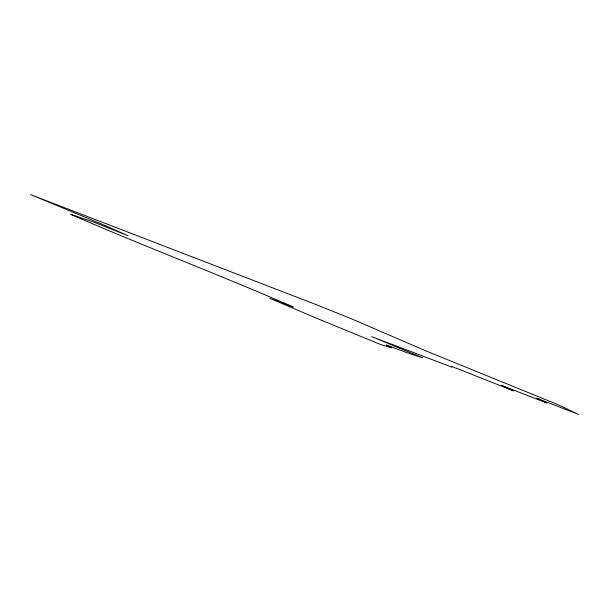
<?xml version="1.0" encoding="UTF-8"?>
<svg xmlns="http://www.w3.org/2000/svg" width="609" height="609" viewBox="0 0 609 609"><rect width="100%" height="100%" fill="white"/><g stroke="black" fill="none" stroke-linecap="round" stroke-linejoin="round"><path stroke-width="0.91" d="M391.336 347.769L380.389 344.412L314.693 317.479L269.825 298.296L293.188 307.012C219.621 274.712 144.348 246.493 70.713 214.338L93.687 222.125L127.951 235.691L102.228 224.279L30.45 194.576L316.581 304.789L351.994 319.017L426.361 351.081L558.704 404.985L578.55 414.424L536.788 398.256L546.6 402.899L501.199 385.261L513.44 390.871L458.554 369.069L451.513 366.443L451.848 367.098L371.703 336.663L422.775 357.803L410.771 354.073L386.426 344.991L391.336 347.769"/></g></svg>
